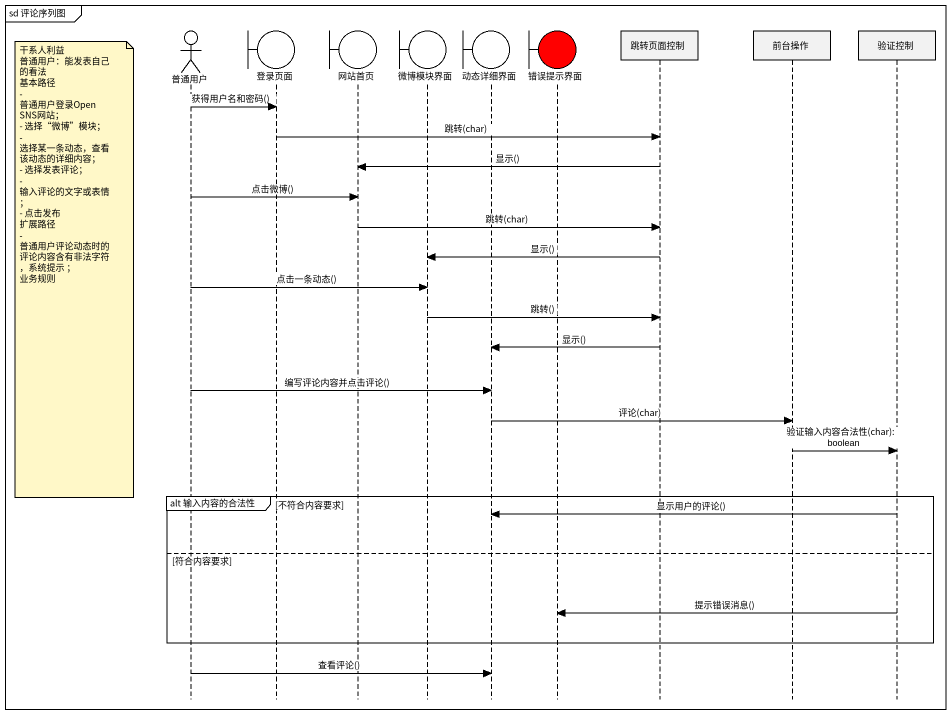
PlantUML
@startuml
mainframe sd 评论序列图
hide footbox
actor 普通用户
boundary 登录页面
boundary 网站首页
boundary 微博模块界面
boundary 动态详细界面
boundary 错误提示界面 #FF0000
participant 跳转页面控制
participant 前台操作
participant 验证控制

普通用户 -> 登录页面 : 获得用户名和密码()
登录页面 -> 跳转页面控制 : 跳转(char)
跳转页面控制 -> 网站首页 : 显示()
普通用户 -> 网站首页 : 点击微博()
网站首页 -> 跳转页面控制 : 跳转(char)
跳转页面控制 -> 微博模块界面 : 显示()
note left of 普通用户
  干系人利益
  普通用户：能发表自己的看法
  基本路径
  - 普通用户登录OpenSNS网站；
  - 选择“微博”模块；
  - 选择某一条动态，查看该动态的详细内容；
  - 选择发表评论；
  - 输入评论的文字或表情；
  - 点击发布
  扩展路径
  - 普通用户评论动态时的评论内容含有非法字符，系统提示 ；
  业务规则
end note
普通用户 -> 微博模块界面 : 点击一条动态()
微博模块界面 -> 跳转页面控制 : 跳转()
跳转页面控制 -> 动态详细界面 : 显示()
普通用户 -> 动态详细界面 : 编写评论内容并点击评论()
动态详细界面 -> 前台操作 : 评论(char)
前台操作 -> 验证控制 : 验证输入内容合法性(char): boolean
group alt 输入内容的合法性 [不符合内容要求]
  验证控制 -> 动态详细界面 : 显示用户的评论()
else 符合内容要求
  验证控制 -> 错误提示界面 : 提示错误消息()
end
普通用户 -> 动态详细界面 : 查看评论()
@enduml
